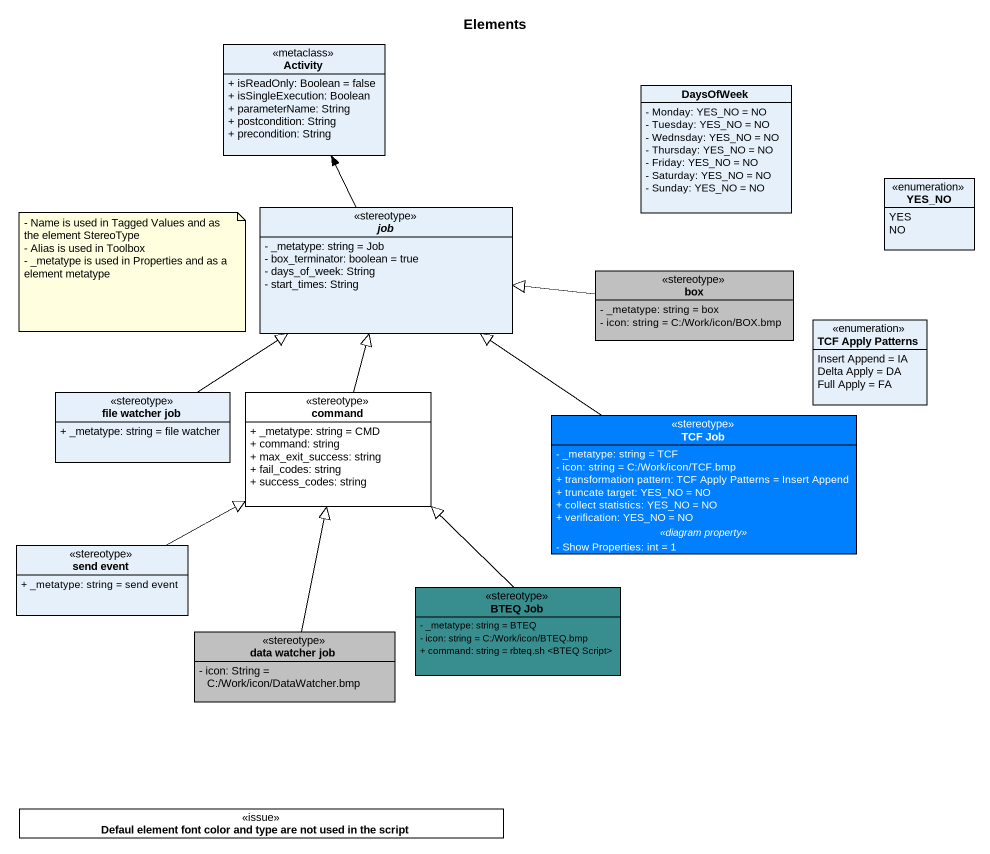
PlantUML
@startuml
title Elements
hide circle
hide empty members
skinparam classAttributeIconSize 0
class Activity <<metaclass>> {
  + isReadOnly: Boolean = false
  + isSingleExecution: Boolean
  + parameterName: String
  + postcondition: String
  + precondition: String
}
class DaysOfWeek {
  - Monday: YES_NO = NO
  - Tuesday: YES_NO = NO
  - Wednsday: YES_NO = NO
  - Thursday: YES_NO = NO
  - Friday: YES_NO = NO
  - Saturday: YES_NO = NO
  - Sunday: YES_NO = NO
}
enum YES_NO {
  YES
  NO
}
abstract class job <<stereotype>> {
  - _metatype: string = Job
  - box_terminator: boolean = true
  - days_of_week: String
  - start_times: String
}
class "box" as box_ <<stereotype>> #C0C0C0 {
  - _metatype: string = box
  - icon: string = C:/Work/icon/BOX.bmp
}
enum "TCF Apply Patterns" as TCF_Apply_Patterns {
  Insert Append = IA
  Delta Apply = DA
  Full Apply = FA
}
class "file watcher job" as file_watcher_job <<stereotype>> {
  + _metatype: string = file watcher
}
class command <<stereotype>> #FFFFFF {
  + _metatype: string = CMD
  + command: string
  + max_exit_success: string
  + fail_codes: string
  + success_codes: string
}
class "TCF Job" as TCF_Job <<stereotype>> #0080FF {
  - _metatype: string = TCF
  - icon: string = C:/Work/icon/TCF.bmp
  + transformation pattern: TCF Apply Patterns = Insert Append
  + truncate target: YES_NO = NO
  + collect statistics: YES_NO = NO
  + verification: YES_NO = NO
  .. <<diagram property>> ..
  - Show Properties: int = 1
}
class "send event" as send_event <<stereotype>> {
  + _metatype: string = send event
}
class "BTEQ Job" as BTEQ_Job <<stereotype>> #388E8E {
  - _metatype: string = BTEQ
  - icon: string = C:/Work/icon/BTEQ.bmp
  + command: string = rbteq.sh <BTEQ Script>
}
class "data watcher job" as data_watcher_job <<stereotype>> #C0C0C0 {
  - icon: String = C:/Work/icon/DataWatcher.bmp
}
class "Defaul element font color and type are not used in the script" as Defaul_element_font_color <<issue>> #FFFFFF
job -up-> Activity
box_ -left-|> job
file_watcher_job -up-|> job
command -up-|> job
TCF_Job -up-|> job
send_event -right-|> command
BTEQ_Job -up-|> command
data_watcher_job -up-|> command
note as N1
  - Name is used in Tagged Values and as the element StereoType
  - Alias is used in Toolbox
  - _metatype is used in Properties and as a element metatype
end note
@enduml
